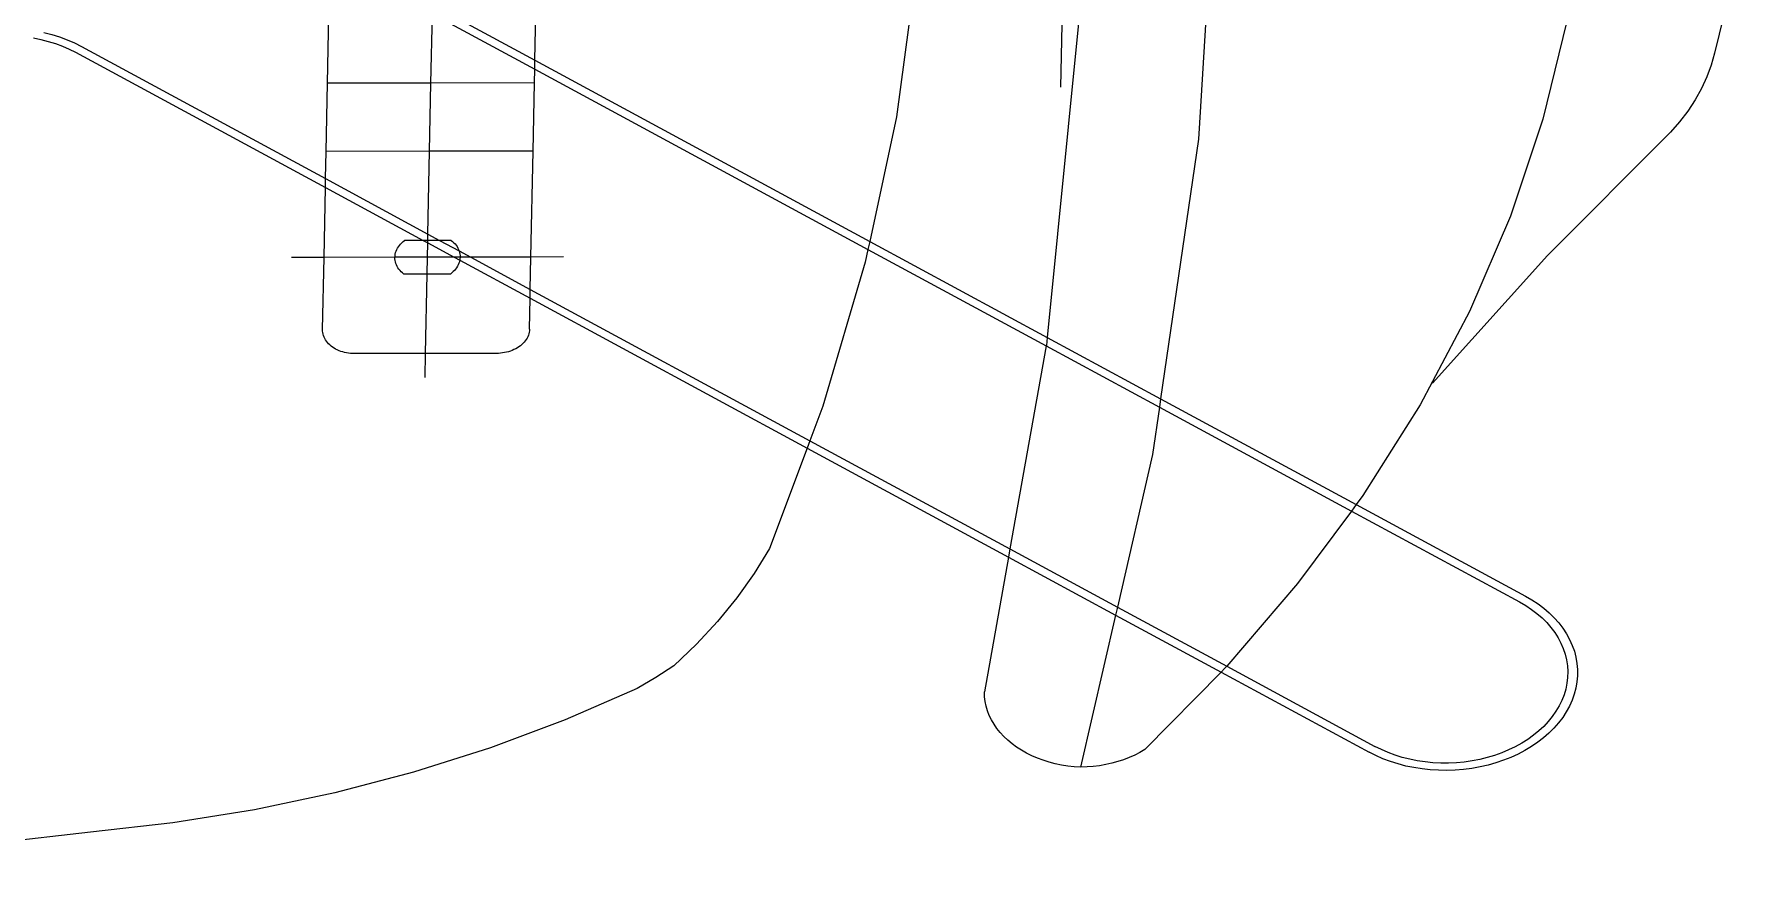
# Model space of a CAD drawing. Extents: x -83 to 83, y -28 to 43.
# Drawn here: x -77.9357 to -77.6042, y -7.5738 to -7.412 of the extents above; entities that cross this region are included whole.
import ezdxf

# ---------------------------------------------------------------- set-up
doc = ezdxf.new("R2010")
doc.units = 0
doc.layers.get('0').update_dxf_attribs({"linetype": 'CONTINUOUS'})

msp = doc.modelspace()

# ---------------------------------------------------------------- linework, layer by layer
for p, q in [((-77.60418, -7.40083), (-77.60777, -7.41574)), ((-77.87841, -7.42164), (-77.87807, -7.40441)), ((-77.83795, -7.41714), (-77.8377, -7.40434)), ((-77.76416, -7.40422), (-77.76742, -7.42818)), ((-77.7067, -7.40336), (-77.7085, -7.43257)), ((-77.85823, -7.42161), (-77.85796, -7.40808)), ((-77.85775, -7.40819), (-77.83799, -7.41889)), ((-77.85772, -7.40645), (-77.83795, -7.41714)), ((-77.93375, -7.41174), (-77.9322, -7.41214)), ((-77.9322, -7.41214), (-77.93069, -7.41261)), ((-77.73192, -7.4099), (-77.738, -7.47123)), ((-77.73534, -7.42241), (-77.7351, -7.41018)), ((-77.63664, -7.40949), (-77.64129, -7.42866)), ((-77.93581, -7.41279), (-77.93435, -7.41309)), ((-77.93435, -7.41309), (-77.93291, -7.41346)), ((-77.93291, -7.41346), (-77.93151, -7.41389)), ((-77.93151, -7.41389), (-77.93016, -7.4144)), ((-77.93069, -7.41261), (-77.92922, -7.41316)), ((-77.93016, -7.4144), (-77.92885, -7.41497)), ((-77.92922, -7.41316), (-77.92781, -7.41378)), ((-77.92885, -7.41497), (-77.9276, -7.4156)), ((-77.92781, -7.41378), (-77.92645, -7.41446)), ((-77.9276, -7.4156), (-77.87882, -7.44199)), ((-77.92645, -7.41446), (-77.87879, -7.44025)), ((-77.60777, -7.41574), (-77.60843, -7.41809)), ((-77.83804, -7.42158), (-77.83799, -7.41889)), ((-77.83799, -7.41889), (-77.83795, -7.41714)), ((-77.83799, -7.41889), (-77.77297, -7.45407)), ((-77.83795, -7.41714), (-77.77263, -7.45249)), ((-77.60843, -7.41809), (-77.60929, -7.42041)), ((-77.87868, -7.43495), (-77.87841, -7.42164)), ((-77.85823, -7.42161), (-77.87841, -7.42164)), ((-77.85849, -7.43492), (-77.85823, -7.42161)), ((-77.83804, -7.42158), (-77.85823, -7.42161)), ((-77.83831, -7.43489), (-77.83804, -7.42158)), ((-77.60929, -7.42041), (-77.61035, -7.42268)), ((-77.61159, -7.4249), (-77.61302, -7.42707)), ((-77.61035, -7.42268), (-77.61159, -7.4249)), ((-77.76742, -7.42818), (-77.77263, -7.45249)), ((-77.64129, -7.42866), (-77.64763, -7.44759)), ((-77.61302, -7.42707), (-77.61463, -7.42917)), ((-77.64038, -7.45528), (-77.6164, -7.43119)), ((-77.61463, -7.42917), (-77.6164, -7.43119)), ((-77.87879, -7.44025), (-77.87868, -7.43495)), ((-77.85849, -7.43492), (-77.87868, -7.43495)), ((-77.85882, -7.45106), (-77.85849, -7.43492)), ((-77.83831, -7.43489), (-77.85849, -7.43492)), ((-77.83872, -7.45555), (-77.83831, -7.43489)), ((-77.7085, -7.43257), (-77.71586, -7.48321)), ((-77.8791, -7.45562), (-77.87882, -7.44199)), ((-77.87882, -7.44199), (-77.87879, -7.44025)), ((-77.87882, -7.44199), (-77.85978, -7.4523)), ((-77.87879, -7.44025), (-77.85882, -7.45106)), ((-77.64763, -7.44759), (-77.65562, -7.4662)), ((-77.86367, -7.45253), (-77.86338, -7.4523)), ((-77.85978, -7.4523), (-77.86338, -7.4523)), ((-77.85884, -7.45229), (-77.85978, -7.4523)), ((-77.85978, -7.4523), (-77.85885, -7.4528)), ((-77.85885, -7.4528), (-77.85884, -7.45229)), ((-77.85884, -7.45229), (-77.85882, -7.45106)), ((-77.85654, -7.45229), (-77.85884, -7.45229)), ((-77.85882, -7.45106), (-77.85654, -7.45229)), ((-77.8543, -7.45229), (-77.85654, -7.45229)), ((-77.85654, -7.45229), (-77.85274, -7.45437)), ((-77.8543, -7.45229), (-77.85403, -7.45251)), ((-77.8791, -7.45562), (-77.88545, -7.45563)), ((-77.87938, -7.46971), (-77.8791, -7.45562)), ((-77.86527, -7.45559), (-77.8791, -7.45562)), ((-77.86527, -7.45559), (-77.86525, -7.45529)), ((-77.85891, -7.45558), (-77.86527, -7.45559)), ((-77.86526, -7.4559), (-77.86527, -7.45559)), ((-77.86525, -7.45529), (-77.8652, -7.45499)), ((-77.8652, -7.45499), (-77.86513, -7.45469)), ((-77.86513, -7.45469), (-77.86503, -7.45439)), ((-77.86503, -7.45439), (-77.86491, -7.4541)), ((-77.86491, -7.4541), (-77.86476, -7.45382)), ((-77.86476, -7.45382), (-77.86459, -7.45354)), ((-77.86459, -7.45354), (-77.86439, -7.45327)), ((-77.86439, -7.45327), (-77.86417, -7.45301)), ((-77.86417, -7.45301), (-77.86393, -7.45276)), ((-77.86393, -7.45276), (-77.86367, -7.45253)), ((-77.85898, -7.45887), (-77.85891, -7.45558)), ((-77.85891, -7.45558), (-77.85885, -7.4528)), ((-77.85372, -7.45557), (-77.85891, -7.45558)), ((-77.85885, -7.4528), (-77.85372, -7.45557)), ((-77.85403, -7.45251), (-77.85378, -7.45275)), ((-77.85378, -7.45275), (-77.85354, -7.45299)), ((-77.85255, -7.45557), (-77.85372, -7.45557)), ((-77.85372, -7.45557), (-77.85262, -7.45618)), ((-77.85354, -7.45299), (-77.85334, -7.45325)), ((-77.85334, -7.45325), (-77.85315, -7.45352)), ((-77.85315, -7.45352), (-77.85299, -7.4538)), ((-77.85299, -7.4538), (-77.85285, -7.45408)), ((-77.85285, -7.45408), (-77.85275, -7.45434)), ((-77.85275, -7.45434), (-77.85274, -7.45437)), ((-77.85274, -7.45437), (-77.85265, -7.45467)), ((-77.85274, -7.45437), (-77.85048, -7.45557)), ((-77.85265, -7.45467), (-77.85259, -7.45497)), ((-77.85259, -7.45497), (-77.85256, -7.45527)), ((-77.85255, -7.45557), (-77.85257, -7.45588)), ((-77.85256, -7.45527), (-77.85255, -7.45557)), ((-77.85048, -7.45557), (-77.85255, -7.45557)), ((-77.83872, -7.45555), (-77.85048, -7.45557)), ((-77.85048, -7.45557), (-77.83885, -7.46186)), ((-77.83885, -7.46186), (-77.83872, -7.45555)), ((-77.83237, -7.45554), (-77.83872, -7.45555)), ((-77.77297, -7.45407), (-77.7735, -7.45657)), ((-77.77263, -7.45249), (-77.77297, -7.45407)), ((-77.77297, -7.45407), (-77.73817, -7.4729)), ((-77.77263, -7.45249), (-77.738, -7.47123)), ((-77.66282, -7.48015), (-77.64038, -7.45528)), ((-77.86523, -7.4562), (-77.86526, -7.4559)), ((-77.86517, -7.4565), (-77.86523, -7.4562)), ((-77.86508, -7.45679), (-77.86517, -7.4565)), ((-77.86497, -7.45708), (-77.86508, -7.45679)), ((-77.86483, -7.45737), (-77.86497, -7.45708)), ((-77.86467, -7.45765), (-77.86483, -7.45737)), ((-77.86448, -7.45791), (-77.86467, -7.45765)), ((-77.86427, -7.45817), (-77.86448, -7.45791)), ((-77.86404, -7.45842), (-77.86427, -7.45817)), ((-77.86379, -7.45866), (-77.86404, -7.45842)), ((-77.86352, -7.45888), (-77.86379, -7.45866)), ((-77.85898, -7.45887), (-77.86352, -7.45888)), ((-77.85929, -7.47438), (-77.85898, -7.45887)), ((-77.85443, -7.45886), (-77.85898, -7.45887)), ((-77.85415, -7.45864), (-77.85443, -7.45886)), ((-77.85389, -7.4584), (-77.85415, -7.45864)), ((-77.85365, -7.45815), (-77.85389, -7.4584)), ((-77.85343, -7.4579), (-77.85365, -7.45815)), ((-77.85323, -7.45763), (-77.85343, -7.4579)), ((-77.85306, -7.45735), (-77.85323, -7.45763)), ((-77.85291, -7.45706), (-77.85306, -7.45735)), ((-77.85279, -7.45677), (-77.85291, -7.45706)), ((-77.85269, -7.45648), (-77.85279, -7.45677)), ((-77.85262, -7.45618), (-77.85269, -7.45648)), ((-77.85257, -7.45588), (-77.85262, -7.45618)), ((-77.85262, -7.45618), (-77.83889, -7.4636)), ((-77.7735, -7.45657), (-77.78176, -7.48468)), ((-77.83889, -7.4636), (-77.83885, -7.46186)), ((-77.83885, -7.46186), (-77.78428, -7.49139)), ((-77.83901, -7.46964), (-77.83889, -7.4636)), ((-77.83889, -7.4636), (-77.78482, -7.49286)), ((-77.65562, -7.4662), (-77.66523, -7.4844)), ((-77.87937, -7.47001), (-77.87938, -7.46971)), ((-77.87934, -7.4703), (-77.87937, -7.47001)), ((-77.87928, -7.47059), (-77.87934, -7.4703)), ((-77.8792, -7.47088), (-77.87928, -7.47059)), ((-77.8791, -7.47116), (-77.8792, -7.47088)), ((-77.87897, -7.47144), (-77.8791, -7.47116)), ((-77.87881, -7.47171), (-77.87897, -7.47144)), ((-77.87864, -7.47197), (-77.87881, -7.47171)), ((-77.87844, -7.47223), (-77.87864, -7.47197)), ((-77.87822, -7.47247), (-77.87844, -7.47223)), ((-77.84005, -7.47216), (-77.84028, -7.47241)), ((-77.83984, -7.47191), (-77.84005, -7.47216)), ((-77.83965, -7.47165), (-77.83984, -7.47191)), ((-77.83949, -7.47137), (-77.83965, -7.47165)), ((-77.83935, -7.4711), (-77.83949, -7.47137)), ((-77.83923, -7.47081), (-77.83935, -7.4711)), ((-77.83914, -7.47053), (-77.83923, -7.47081)), ((-77.83907, -7.47023), (-77.83914, -7.47053)), ((-77.83902, -7.46994), (-77.83907, -7.47023)), ((-77.83901, -7.46964), (-77.83902, -7.46994)), ((-77.738, -7.47123), (-77.73816, -7.47282)), ((-77.738, -7.47123), (-77.71586, -7.48321)), ((-77.87798, -7.4727), (-77.87822, -7.47247)), ((-77.87772, -7.47292), (-77.87798, -7.4727)), ((-77.87744, -7.47313), (-77.87772, -7.47292)), ((-77.87715, -7.47333), (-77.87744, -7.47313)), ((-77.87683, -7.47351), (-77.87715, -7.47333)), ((-77.87651, -7.47367), (-77.87683, -7.47351)), ((-77.87617, -7.47382), (-77.87651, -7.47367)), ((-77.87581, -7.47396), (-77.87617, -7.47382)), ((-77.87545, -7.47407), (-77.87581, -7.47396)), ((-77.87508, -7.47417), (-77.87545, -7.47407)), ((-77.87469, -7.47425), (-77.87508, -7.47417)), ((-77.8743, -7.47432), (-77.87469, -7.47425)), ((-77.87391, -7.47436), (-77.8743, -7.47432)), ((-77.87351, -7.47439), (-77.87391, -7.47436)), ((-77.87312, -7.4744), (-77.87351, -7.47439)), ((-77.85929, -7.47438), (-77.87312, -7.4744)), ((-77.85938, -7.47907), (-77.85929, -7.47438)), ((-77.84546, -7.47435), (-77.85929, -7.47438)), ((-77.84506, -7.47434), (-77.84546, -7.47435)), ((-77.84466, -7.47432), (-77.84506, -7.47434)), ((-77.84427, -7.47427), (-77.84466, -7.47432)), ((-77.84387, -7.4742), (-77.84427, -7.47427)), ((-77.84349, -7.47412), (-77.84387, -7.4742)), ((-77.84311, -7.47402), (-77.84349, -7.47412)), ((-77.84274, -7.4739), (-77.84311, -7.47402)), ((-77.84238, -7.47377), (-77.84274, -7.4739)), ((-77.84204, -7.47362), (-77.84238, -7.47377)), ((-77.8417, -7.47345), (-77.84204, -7.47362)), ((-77.84138, -7.47327), (-77.8417, -7.47345)), ((-77.84108, -7.47307), (-77.84138, -7.47327)), ((-77.84079, -7.47286), (-77.84108, -7.47307)), ((-77.84053, -7.47264), (-77.84079, -7.47286)), ((-77.84028, -7.47241), (-77.84053, -7.47264)), ((-77.73817, -7.4729), (-77.74526, -7.5125)), ((-77.73816, -7.47282), (-77.73817, -7.4729)), ((-77.73817, -7.4729), (-77.7161, -7.48484)), ((-77.78176, -7.48468), (-77.78428, -7.49139)), ((-77.7161, -7.48484), (-77.71743, -7.49405)), ((-77.71586, -7.48321), (-77.7161, -7.48484)), ((-77.7161, -7.48484), (-77.67863, -7.50511)), ((-77.71586, -7.48321), (-77.6777, -7.50385)), ((-77.66523, -7.4844), (-77.67641, -7.50211)), ((-77.78428, -7.49139), (-77.78482, -7.49286)), ((-77.78428, -7.49139), (-77.74526, -7.5125)), ((-77.78482, -7.49286), (-77.79217, -7.51243)), ((-77.78482, -7.49286), (-77.74554, -7.51411)), ((-77.71743, -7.49405), (-77.72429, -7.52385)), ((-77.67863, -7.50511), (-77.68913, -7.51927)), ((-77.6777, -7.50385), (-77.67863, -7.50511)), ((-77.67863, -7.50511), (-77.64584, -7.52285)), ((-77.67641, -7.50211), (-77.6777, -7.50385)), ((-77.6777, -7.50385), (-77.6447, -7.52171)), ((-77.79217, -7.51243), (-77.79519, -7.5173)), ((-77.74554, -7.51411), (-77.75025, -7.54041)), ((-77.74526, -7.5125), (-77.74554, -7.51411)), ((-77.74554, -7.51411), (-77.72465, -7.52542)), ((-77.74526, -7.5125), (-77.72429, -7.52385)), ((-77.79519, -7.5173), (-77.79858, -7.52204)), ((-77.68913, -7.51927), (-77.70297, -7.53539)), ((-77.6447, -7.52171), (-77.64343, -7.52244)), ((-77.79858, -7.52204), (-77.80233, -7.52664)), ((-77.72429, -7.52385), (-77.72465, -7.52542)), ((-77.72429, -7.52385), (-77.70297, -7.53539)), ((-77.64584, -7.52285), (-77.64464, -7.52355)), ((-77.64464, -7.52355), (-77.64351, -7.5243)), ((-77.64351, -7.5243), (-77.64244, -7.52511)), ((-77.64343, -7.52244), (-77.64222, -7.52324)), ((-77.64244, -7.52511), (-77.64145, -7.52597)), ((-77.64222, -7.52324), (-77.64109, -7.52409)), ((-77.64109, -7.52409), (-77.64004, -7.525)), ((-77.64004, -7.525), (-77.63906, -7.52595)), ((-77.80233, -7.52664), (-77.80643, -7.53107)), ((-77.72465, -7.52542), (-77.73147, -7.55508)), ((-77.72465, -7.52542), (-77.70406, -7.53656)), ((-77.64145, -7.52597), (-77.64054, -7.52687)), ((-77.64054, -7.52687), (-77.63971, -7.52782)), ((-77.63971, -7.52782), (-77.63897, -7.52881)), ((-77.63906, -7.52595), (-77.63818, -7.52695)), ((-77.63818, -7.52695), (-77.63738, -7.528)), ((-77.63738, -7.528), (-77.63668, -7.52907)), ((-77.80643, -7.53107), (-77.81087, -7.53532)), ((-77.63897, -7.52881), (-77.63832, -7.52983)), ((-77.63832, -7.52983), (-77.63776, -7.53088)), ((-77.63776, -7.53088), (-77.6373, -7.53196)), ((-77.63668, -7.52907), (-77.63607, -7.53018)), ((-77.63607, -7.53018), (-77.63556, -7.53132)), ((-77.63556, -7.53132), (-77.63514, -7.53248)), ((-77.6373, -7.53196), (-77.63693, -7.53306)), ((-77.63693, -7.53306), (-77.63666, -7.53418)), ((-77.63666, -7.53418), (-77.63649, -7.53531)), ((-77.63514, -7.53248), (-77.63484, -7.53366)), ((-77.63484, -7.53366), (-77.63463, -7.53485)), ((-77.63463, -7.53485), (-77.63453, -7.53605)), ((-77.81434, -7.5376), (-77.81798, -7.53973)), ((-77.81087, -7.53532), (-77.81434, -7.5376)), ((-77.70406, -7.53656), (-77.71893, -7.55163)), ((-77.70332, -7.5358), (-77.70406, -7.53656)), ((-77.70406, -7.53656), (-77.6752, -7.55217)), ((-77.70297, -7.53539), (-77.70332, -7.5358)), ((-77.70297, -7.53539), (-77.67406, -7.55103)), ((-77.63646, -7.53758), (-77.63659, -7.53872)), ((-77.63649, -7.53531), (-77.63643, -7.53645)), ((-77.63643, -7.53645), (-77.63646, -7.53758)), ((-77.63464, -7.53846), (-77.63485, -7.53966)), ((-77.63453, -7.53726), (-77.63464, -7.53846)), ((-77.63453, -7.53605), (-77.63453, -7.53726)), ((-77.81798, -7.53973), (-77.83207, -7.54585)), ((-77.75022, -7.54134), (-77.75025, -7.54041)), ((-77.7501, -7.54227), (-77.75022, -7.54134)), ((-77.63716, -7.54096), (-77.63759, -7.54206)), ((-77.63683, -7.53985), (-77.63716, -7.54096)), ((-77.63659, -7.53872), (-77.63683, -7.53985)), ((-77.63517, -7.54085), (-77.63558, -7.54202)), ((-77.63485, -7.53966), (-77.63517, -7.54085)), ((-77.74991, -7.54319), (-77.7501, -7.54227)), ((-77.74964, -7.5441), (-77.74991, -7.54319)), ((-77.74929, -7.545), (-77.74964, -7.5441)), ((-77.74887, -7.54587), (-77.74929, -7.545)), ((-77.63873, -7.54418), (-77.63944, -7.5452)), ((-77.63811, -7.54313), (-77.63873, -7.54418)), ((-77.63759, -7.54206), (-77.63811, -7.54313)), ((-77.63671, -7.54429), (-77.63742, -7.54538)), ((-77.6361, -7.54316), (-77.63671, -7.54429)), ((-77.63558, -7.54202), (-77.6361, -7.54316)), ((-77.83207, -7.54585), (-77.84664, -7.55129)), ((-77.74837, -7.54672), (-77.74887, -7.54587)), ((-77.74781, -7.54755), (-77.74837, -7.54672)), ((-77.74717, -7.54835), (-77.74781, -7.54755)), ((-77.74646, -7.54912), (-77.74717, -7.54835)), ((-77.64209, -7.54803), (-77.64313, -7.54888)), ((-77.64112, -7.54713), (-77.64209, -7.54803)), ((-77.6401, -7.54844), (-77.64116, -7.54937)), ((-77.64024, -7.54618), (-77.64112, -7.54713)), ((-77.63944, -7.5452), (-77.64024, -7.54618)), ((-77.63912, -7.54746), (-77.6401, -7.54844)), ((-77.63823, -7.54644), (-77.63912, -7.54746)), ((-77.63742, -7.54538), (-77.63823, -7.54644)), ((-77.84664, -7.55129), (-77.86164, -7.55605)), ((-77.74569, -7.54985), (-77.74646, -7.54912)), ((-77.74486, -7.55054), (-77.74569, -7.54985)), ((-77.74397, -7.5512), (-77.74486, -7.55054)), ((-77.74302, -7.5518), (-77.74397, -7.5512)), ((-77.71893, -7.55163), (-77.7199, -7.55221)), ((-77.6728, -7.55166), (-77.67406, -7.55103)), ((-77.67148, -7.55224), (-77.6728, -7.55166)), ((-77.64796, -7.55174), (-77.6493, -7.55231)), ((-77.64666, -7.55112), (-77.64796, -7.55174)), ((-77.64542, -7.55043), (-77.64666, -7.55112)), ((-77.64424, -7.54968), (-77.64542, -7.55043)), ((-77.6435, -7.55107), (-77.64478, -7.55183)), ((-77.64313, -7.54888), (-77.64424, -7.54968)), ((-77.64229, -7.55024), (-77.6435, -7.55107)), ((-77.64116, -7.54937), (-77.64229, -7.55024)), ((-77.74202, -7.55237), (-77.74302, -7.5518)), ((-77.74098, -7.55288), (-77.74202, -7.55237)), ((-77.73989, -7.55335), (-77.74098, -7.55288)), ((-77.73877, -7.55376), (-77.73989, -7.55335)), ((-77.73761, -7.55412), (-77.73877, -7.55376)), ((-77.73642, -7.55443), (-77.73761, -7.55412)), ((-77.73521, -7.55468), (-77.73642, -7.55443)), ((-77.73398, -7.55487), (-77.73521, -7.55468)), ((-77.73273, -7.555), (-77.73398, -7.55487)), ((-77.73147, -7.55508), (-77.73273, -7.555)), ((-77.73023, -7.55505), (-77.73147, -7.55508)), ((-77.729, -7.55496), (-77.73023, -7.55505)), ((-77.72778, -7.55481), (-77.729, -7.55496)), ((-77.72657, -7.5546), (-77.72778, -7.55481)), ((-77.72538, -7.55434), (-77.72657, -7.5546)), ((-77.72422, -7.55402), (-77.72538, -7.55434)), ((-77.72308, -7.55364), (-77.72422, -7.55402)), ((-77.72198, -7.55321), (-77.72308, -7.55364)), ((-77.72092, -7.55274), (-77.72198, -7.55321)), ((-77.7199, -7.55221), (-77.72092, -7.55274)), ((-77.67387, -7.55284), (-77.6752, -7.55217)), ((-77.67248, -7.55345), (-77.67387, -7.55284)), ((-77.67103, -7.554), (-77.67248, -7.55345)), ((-77.67012, -7.55275), (-77.67148, -7.55224)), ((-77.66954, -7.55447), (-77.67103, -7.554)), ((-77.66871, -7.55318), (-77.67012, -7.55275)), ((-77.66801, -7.55487), (-77.66954, -7.55447)), ((-77.66726, -7.55356), (-77.66871, -7.55318)), ((-77.66645, -7.55519), (-77.66801, -7.55487)), ((-77.66578, -7.55385), (-77.66726, -7.55356)), ((-77.66428, -7.55408), (-77.66578, -7.55385)), ((-77.66276, -7.55423), (-77.66428, -7.55408)), ((-77.66122, -7.55431), (-77.66276, -7.55423)), ((-77.65968, -7.55432), (-77.66122, -7.55431)), ((-77.65814, -7.55425), (-77.65968, -7.55432)), ((-77.65661, -7.55411), (-77.65814, -7.55425)), ((-77.6551, -7.55389), (-77.65661, -7.55411)), ((-77.65355, -7.55505), (-77.65514, -7.55533)), ((-77.6536, -7.5536), (-77.6551, -7.55389)), ((-77.65213, -7.55324), (-77.6536, -7.5536)), ((-77.65198, -7.55469), (-77.65355, -7.55505)), ((-77.6507, -7.55281), (-77.65213, -7.55324)), ((-77.65045, -7.55425), (-77.65198, -7.55469)), ((-77.6493, -7.55231), (-77.6507, -7.55281)), ((-77.64896, -7.55375), (-77.65045, -7.55425)), ((-77.64751, -7.55318), (-77.64896, -7.55375)), ((-77.64612, -7.55254), (-77.64751, -7.55318)), ((-77.64478, -7.55183), (-77.64612, -7.55254)), ((-77.86164, -7.55605), (-77.87701, -7.56009)), ((-77.66486, -7.55544), (-77.66645, -7.55519)), ((-77.66325, -7.55562), (-77.66486, -7.55544)), ((-77.66163, -7.55571), (-77.66325, -7.55562)), ((-77.66, -7.55573), (-77.66163, -7.55571)), ((-77.65837, -7.55568), (-77.66, -7.55573)), ((-77.65675, -7.55554), (-77.65837, -7.55568)), ((-77.65514, -7.55533), (-77.65675, -7.55554)), ((-77.87701, -7.56009), (-77.89267, -7.56341)), ((-77.89267, -7.56341), (-77.90857, -7.56598)), ((-77.92464, -7.56781), (-77.97862, -7.5738)), ((-77.90857, -7.56598), (-77.92464, -7.56781))]:
    msp.add_line(p, q)

doc.saveas('drawing.dxf')
